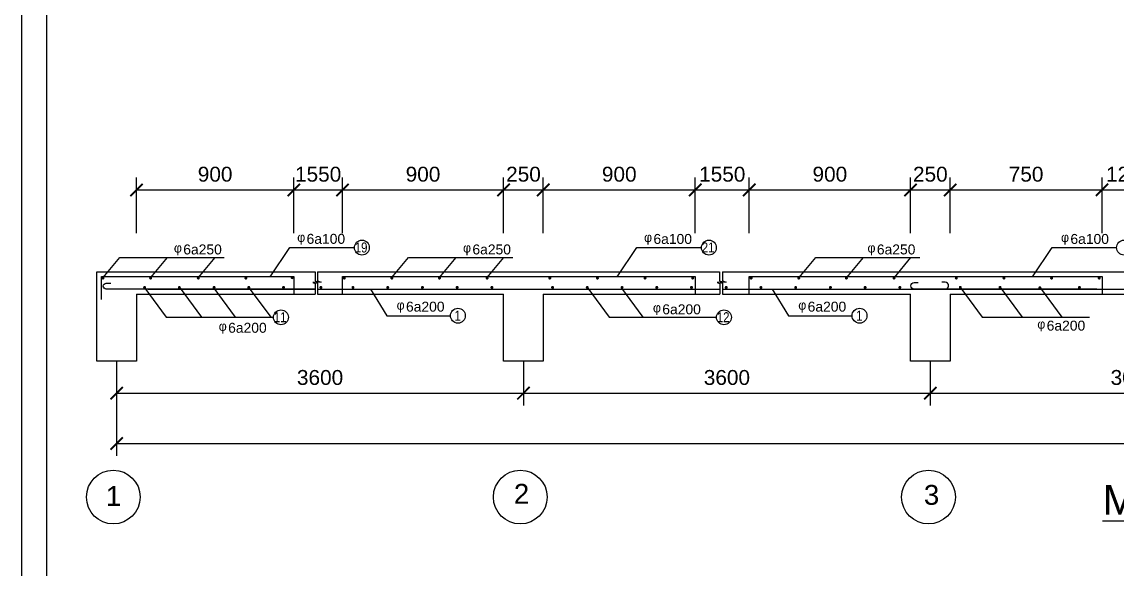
# Model space of a CAD drawing. Extents: x -103300 to -22645, y -943 to 55291.
# Drawn here: x -103300 to -81227, y 11795 to 22812 of the extents above; entities that cross this region are included whole.
import ezdxf
from ezdxf.enums import TextEntityAlignment as Align

# ---------------------------------------------------------------- set-up
doc = ezdxf.new("R2010")
doc.units = 0
doc.header["$LTSCALE"] = 40
doc.layers.get('0').update_dxf_attribs({"linetype": 'CONTINUOUS'})
doc.layers.get('DEFPOINTS').update_dxf_attribs({"linetype": 'CONTINUOUS'})
for name, color, linetype in [('BAO', 3, 'CONTINUOUS'), ('KTHUOT', 6, 'CONTINUOUS'), ('MANH', 2, 'CONTINUOUS'), ('TEXT', 7, 'CONTINUOUS'), ('THEP', 1, 'CONTINUOUS')]:
    doc.layers.add(name, color=color, linetype=linetype)
doc.styles.add('DIM-NEW', font='VHELVCN.TTF')
doc.styles.add('VNI-HELVE', font='VHELVEN.TTF')
doc.styles.add('VNI-TIMES', font='VTIMESN.TTF')
doc.dimstyles.new('D1', dxfattribs={"dimscale": 0, "dimtxt": 300, "dimasz": 250, "dimexe": 250, "dimexo": 0, "dimgap": 160, "dimtad": 1, "dimdec": 0, "dimdsep": 46, "dimtxsty": 'VNI-HELVE', "dimblk1": 'ARCHTICK', "dimblk2": 'ARCHTICK', "dimsah": 1, "dimcen": 2.5, "dimclrd": 6, "dimclre": 6, "dimclrt": 6, "dimadec": 0, "dimazin": 0, "dimtfac": 1, "dimtdec": 0, "dimtmove": 0, "dimatfit": 3, "dimldrblk": 'ARCHTICK', "dimfxl": 0, "dimtolj": 1, "dimtzin": 0, "dimarcsym": 0})

# ---------------------------------------------------------------- blocks, each defined once
blk = doc.blocks.new('_ARCHTICK')
at = {"color": 0, "linetype": 'ByBlock', "const_width": 0.15}
blk.add_lwpolyline([(-0.5, -0.5), (0.5, 0.5)], dxfattribs=at)
blk = doc.blocks.new('*D510')
at = {"layer": 'DEFPOINTS', "color": 0, "linetype": 'Continuous'}
for p in [(-101391, 15801), (-35791, 15801), (-35791, 14324)]:
    blk.add_point(p, dxfattribs=at)
at = {"layer": 'KTHUOT', "color": 6, "linetype": 'Continuous', "lineweight": -2}
for p, q in [((-101391, 15801), (-101391, 14074)), ((-35791, 15801), (-35791, 14074)), ((-101391, 14324), (-35791, 14324))]:
    blk.add_line(p, q, dxfattribs=at)
at = {"layer": 'KTHUOT', "color": 6, "linetype": 'Continuous', "lineweight": -2, "xscale": 250, "yscale": 250, "zscale": 250, "rotation": 180}
blk.add_blockref('_ARCHTICK', (-101391, 14324), dxfattribs=at)
at = {"layer": 'KTHUOT', "color": 6, "linetype": 'Continuous', "lineweight": -2, "xscale": 250, "yscale": 250, "zscale": 250}
blk.add_blockref('_ARCHTICK', (-35791, 14324), dxfattribs=at)
at = {"layer": 'KTHUOT', "color": 6, "linetype": 'Continuous', "insert": (-68591, 14638), "char_height": 300, "attachment_point": 5, "style": 'VNI-HELVE'}
blk.add_mtext('\\A1;27600', dxfattribs=at)
blk = doc.blocks.new('*D503')
at = {"layer": 'DEFPOINTS', "color": 0}
for p in [(-93191, 15981), (-84991, 15981), (-84991, 15337)]:
    blk.add_point(p, dxfattribs=at)
at = {"layer": 'KTHUOT', "color": 6, "lineweight": -2}
for p, q in [((-93191, 15981), (-93191, 15087)), ((-84991, 15981), (-84991, 15087)), ((-93191, 15337), (-84991, 15337))]:
    blk.add_line(p, q, dxfattribs=at)
at = {"layer": 'KTHUOT', "color": 6, "lineweight": -2, "xscale": 250, "yscale": 250, "zscale": 250, "rotation": 180}
blk.add_blockref('_ARCHTICK', (-93191, 15337), dxfattribs=at)
at = {"layer": 'KTHUOT', "color": 6, "lineweight": -2, "xscale": 250, "yscale": 250, "zscale": 250}
blk.add_blockref('_ARCHTICK', (-84991, 15337), dxfattribs=at)
at = {"layer": 'KTHUOT', "color": 6, "insert": (-89091, 15651), "char_height": 300, "attachment_point": 5, "style": 'VNI-HELVE'}
blk.add_mtext('\\A1;3600', dxfattribs=at)
blk = doc.blocks.new('*D502')
at = {"layer": 'DEFPOINTS', "color": 0}
for p in [(-101391, 15981), (-93191, 15981), (-93191, 15337)]:
    blk.add_point(p, dxfattribs=at)
at = {"layer": 'KTHUOT', "color": 6, "lineweight": -2}
for p, q in [((-101391, 15981), (-101391, 15087)), ((-93191, 15981), (-93191, 15087)), ((-101391, 15337), (-93191, 15337))]:
    blk.add_line(p, q, dxfattribs=at)
at = {"layer": 'KTHUOT', "color": 6, "lineweight": -2, "xscale": 250, "yscale": 250, "zscale": 250, "rotation": 180}
blk.add_blockref('_ARCHTICK', (-101391, 15337), dxfattribs=at)
at = {"layer": 'KTHUOT', "color": 6, "lineweight": -2, "xscale": 250, "yscale": 250, "zscale": 250}
blk.add_blockref('_ARCHTICK', (-93191, 15337), dxfattribs=at)
at = {"layer": 'KTHUOT', "color": 6, "insert": (-97291, 15651), "char_height": 300, "attachment_point": 5, "style": 'VNI-HELVE'}
blk.add_mtext('\\A1;3600', dxfattribs=at)
blk = doc.blocks.new('*D504')
at = {"layer": 'DEFPOINTS', "color": 0}
for p in [(-76790, 16280), (-84991, 15981), (-76790, 15337)]:
    blk.add_point(p, dxfattribs=at)
at = {"layer": 'KTHUOT', "color": 6, "lineweight": -2}
for p, q in [((-76790, 16280), (-76790, 15087)), ((-84991, 15981), (-84991, 15087)), ((-84991, 15337), (-76790, 15337))]:
    blk.add_line(p, q, dxfattribs=at)
at = {"layer": 'KTHUOT', "color": 6, "lineweight": -2, "xscale": 250, "yscale": 250, "zscale": 250, "rotation": 180}
blk.add_blockref('_ARCHTICK', (-84991, 15337), dxfattribs=at)
at = {"layer": 'KTHUOT', "color": 6, "lineweight": -2, "xscale": 250, "yscale": 250, "zscale": 250}
blk.add_blockref('_ARCHTICK', (-76790, 15337), dxfattribs=at)
at = {"layer": 'KTHUOT', "color": 6, "insert": (-80891, 15651), "char_height": 300, "attachment_point": 5, "style": 'VNI-HELVE'}
blk.add_mtext('\\A1;3000', dxfattribs=at)
blk = doc.blocks.new('*D533')
at = {"layer": 'DEFPOINTS', "color": 0, "linetype": 'Continuous'}
for p in [(-97820, 19429), (-100991, 18558), (-97820, 18558)]:
    blk.add_point(p, dxfattribs=at)
at = {"layer": 'KTHUOT', "color": 6, "linetype": 'Continuous', "lineweight": -2}
for p, q in [((-100991, 18558), (-100991, 19679)), ((-97820, 18558), (-97820, 19679)), ((-100991, 19429), (-97820, 19429))]:
    blk.add_line(p, q, dxfattribs=at)
at = {"layer": 'KTHUOT', "color": 6, "linetype": 'Continuous', "lineweight": -2, "xscale": 250, "yscale": 250, "zscale": 250, "rotation": 180}
blk.add_blockref('_ARCHTICK', (-100991, 19429), dxfattribs=at)
at = {"layer": 'KTHUOT', "color": 6, "linetype": 'Continuous', "lineweight": -2, "xscale": 250, "yscale": 250, "zscale": 250}
blk.add_blockref('_ARCHTICK', (-97820, 19429), dxfattribs=at)
at = {"layer": 'KTHUOT', "color": 6, "linetype": 'Continuous', "insert": (-99406, 19744), "char_height": 300, "attachment_point": 5, "style": 'VNI-HELVE'}
blk.add_mtext('\\A1;900', dxfattribs=at)
blk = doc.blocks.new('*D539')
at = {"layer": 'DEFPOINTS', "color": 0}
for p in [(-96840, 19429), (-97820, 18558), (-96840, 18558)]:
    blk.add_point(p, dxfattribs=at)
at = {"layer": 'KTHUOT', "color": 6, "lineweight": -2}
for p, q in [((-97820, 18558), (-97820, 19679)), ((-96840, 18558), (-96840, 19679)), ((-97820, 19429), (-96840, 19429))]:
    blk.add_line(p, q, dxfattribs=at)
at = {"layer": 'KTHUOT', "color": 6, "lineweight": -2, "xscale": 250, "yscale": 250, "zscale": 250, "rotation": 180}
blk.add_blockref('_ARCHTICK', (-97820, 19429), dxfattribs=at)
at = {"layer": 'KTHUOT', "color": 6, "lineweight": -2, "xscale": 250, "yscale": 250, "zscale": 250}
blk.add_blockref('_ARCHTICK', (-96840, 19429), dxfattribs=at)
at = {"layer": 'KTHUOT', "color": 6, "insert": (-97330, 19744), "char_height": 300, "attachment_point": 5, "style": 'VNI-HELVE'}
blk.add_mtext('\\A1;1550', dxfattribs=at)
blk = doc.blocks.new('*D540')
at = {"layer": 'DEFPOINTS', "color": 0, "linetype": 'Continuous'}
for p in [(-93591, 19429), (-96840, 18558), (-93591, 18558)]:
    blk.add_point(p, dxfattribs=at)
at = {"layer": 'KTHUOT', "color": 6, "linetype": 'Continuous', "lineweight": -2}
for p, q in [((-96840, 18558), (-96840, 19679)), ((-93591, 18558), (-93591, 19679)), ((-96840, 19429), (-93591, 19429))]:
    blk.add_line(p, q, dxfattribs=at)
at = {"layer": 'KTHUOT', "color": 6, "linetype": 'Continuous', "lineweight": -2, "xscale": 250, "yscale": 250, "zscale": 250, "rotation": 180}
blk.add_blockref('_ARCHTICK', (-96840, 19429), dxfattribs=at)
at = {"layer": 'KTHUOT', "color": 6, "linetype": 'Continuous', "lineweight": -2, "xscale": 250, "yscale": 250, "zscale": 250}
blk.add_blockref('_ARCHTICK', (-93591, 19429), dxfattribs=at)
at = {"layer": 'KTHUOT', "color": 6, "linetype": 'Continuous', "insert": (-95216, 19744), "char_height": 300, "attachment_point": 5, "style": 'VNI-HELVE'}
blk.add_mtext('\\A1;900', dxfattribs=at)
blk = doc.blocks.new('*D541')
at = {"layer": 'DEFPOINTS', "color": 0}
for p in [(-92791, 19429), (-93591, 18558), (-92791, 18558)]:
    blk.add_point(p, dxfattribs=at)
at = {"layer": 'KTHUOT', "color": 6, "lineweight": -2}
for p, q in [((-93591, 18558), (-93591, 19679)), ((-92791, 18558), (-92791, 19679)), ((-93591, 19429), (-92791, 19429))]:
    blk.add_line(p, q, dxfattribs=at)
at = {"layer": 'KTHUOT', "color": 6, "lineweight": -2, "xscale": 250, "yscale": 250, "zscale": 250, "rotation": 180}
blk.add_blockref('_ARCHTICK', (-93591, 19429), dxfattribs=at)
at = {"layer": 'KTHUOT', "color": 6, "lineweight": -2, "xscale": 250, "yscale": 250, "zscale": 250}
blk.add_blockref('_ARCHTICK', (-92791, 19429), dxfattribs=at)
at = {"layer": 'KTHUOT', "color": 6, "insert": (-93191, 19744), "char_height": 300, "attachment_point": 5, "style": 'VNI-HELVE'}
blk.add_mtext('\\A1;250', dxfattribs=at)
blk = doc.blocks.new('*D542')
at = {"layer": 'DEFPOINTS', "color": 0, "linetype": 'Continuous'}
for p in [(-89730, 19429), (-92791, 18558), (-89730, 18558)]:
    blk.add_point(p, dxfattribs=at)
at = {"layer": 'KTHUOT', "color": 6, "linetype": 'Continuous', "lineweight": -2}
for p, q in [((-92791, 18558), (-92791, 19679)), ((-89730, 18558), (-89730, 19679)), ((-92791, 19429), (-89730, 19429))]:
    blk.add_line(p, q, dxfattribs=at)
at = {"layer": 'KTHUOT', "color": 6, "linetype": 'Continuous', "lineweight": -2, "xscale": 250, "yscale": 250, "zscale": 250, "rotation": 180}
blk.add_blockref('_ARCHTICK', (-92791, 19429), dxfattribs=at)
at = {"layer": 'KTHUOT', "color": 6, "linetype": 'Continuous', "lineweight": -2, "xscale": 250, "yscale": 250, "zscale": 250}
blk.add_blockref('_ARCHTICK', (-89730, 19429), dxfattribs=at)
at = {"layer": 'KTHUOT', "color": 6, "linetype": 'Continuous', "insert": (-91261, 19744), "char_height": 300, "attachment_point": 5, "style": 'VNI-HELVE'}
blk.add_mtext('\\A1;900', dxfattribs=at)
blk = doc.blocks.new('*D543')
at = {"layer": 'DEFPOINTS', "color": 0}
for p in [(-88640, 19429), (-89730, 18558), (-88640, 18558)]:
    blk.add_point(p, dxfattribs=at)
at = {"layer": 'KTHUOT', "color": 6, "lineweight": -2}
for p, q in [((-89730, 18558), (-89730, 19679)), ((-88640, 18558), (-88640, 19679)), ((-89730, 19429), (-88640, 19429))]:
    blk.add_line(p, q, dxfattribs=at)
at = {"layer": 'KTHUOT', "color": 6, "lineweight": -2, "xscale": 250, "yscale": 250, "zscale": 250, "rotation": 180}
blk.add_blockref('_ARCHTICK', (-89730, 19429), dxfattribs=at)
at = {"layer": 'KTHUOT', "color": 6, "lineweight": -2, "xscale": 250, "yscale": 250, "zscale": 250}
blk.add_blockref('_ARCHTICK', (-88640, 19429), dxfattribs=at)
at = {"layer": 'KTHUOT', "color": 6, "insert": (-89185, 19744), "char_height": 300, "attachment_point": 5, "style": 'VNI-HELVE'}
blk.add_mtext('\\A1;1550', dxfattribs=at)
blk = doc.blocks.new('*D544')
at = {"layer": 'DEFPOINTS', "color": 0, "linetype": 'Continuous'}
for p in [(-85391, 19429), (-88640, 18558), (-85391, 18558)]:
    blk.add_point(p, dxfattribs=at)
at = {"layer": 'KTHUOT', "color": 6, "linetype": 'Continuous', "lineweight": -2}
for p, q in [((-88640, 18558), (-88640, 19679)), ((-85391, 18558), (-85391, 19679)), ((-88640, 19429), (-85391, 19429))]:
    blk.add_line(p, q, dxfattribs=at)
at = {"layer": 'KTHUOT', "color": 6, "linetype": 'Continuous', "lineweight": -2, "xscale": 250, "yscale": 250, "zscale": 250, "rotation": 180}
blk.add_blockref('_ARCHTICK', (-88640, 19429), dxfattribs=at)
at = {"layer": 'KTHUOT', "color": 6, "linetype": 'Continuous', "lineweight": -2, "xscale": 250, "yscale": 250, "zscale": 250}
blk.add_blockref('_ARCHTICK', (-85391, 19429), dxfattribs=at)
at = {"layer": 'KTHUOT', "color": 6, "linetype": 'Continuous', "insert": (-87016, 19744), "char_height": 300, "attachment_point": 5, "style": 'VNI-HELVE'}
blk.add_mtext('\\A1;900', dxfattribs=at)
blk = doc.blocks.new('*D545')
at = {"layer": 'DEFPOINTS', "color": 0}
for p in [(-84591, 19429), (-85391, 18558), (-84591, 18558)]:
    blk.add_point(p, dxfattribs=at)
at = {"layer": 'KTHUOT', "color": 6, "lineweight": -2}
for p, q in [((-85391, 18558), (-85391, 19679)), ((-84591, 18558), (-84591, 19679)), ((-85391, 19429), (-84591, 19429))]:
    blk.add_line(p, q, dxfattribs=at)
at = {"layer": 'KTHUOT', "color": 6, "lineweight": -2, "xscale": 250, "yscale": 250, "zscale": 250, "rotation": 180}
blk.add_blockref('_ARCHTICK', (-85391, 19429), dxfattribs=at)
at = {"layer": 'KTHUOT', "color": 6, "lineweight": -2, "xscale": 250, "yscale": 250, "zscale": 250}
blk.add_blockref('_ARCHTICK', (-84591, 19429), dxfattribs=at)
at = {"layer": 'KTHUOT', "color": 6, "insert": (-84991, 19744), "char_height": 300, "attachment_point": 5, "style": 'VNI-HELVE'}
blk.add_mtext('\\A1;250', dxfattribs=at)
blk = doc.blocks.new('*D546')
at = {"layer": 'DEFPOINTS', "color": 0, "linetype": 'Continuous'}
for p in [(-81530, 19429), (-84591, 18558), (-81530, 18558)]:
    blk.add_point(p, dxfattribs=at)
at = {"layer": 'KTHUOT', "color": 6, "linetype": 'Continuous', "lineweight": -2}
for p, q in [((-84591, 18558), (-84591, 19679)), ((-81530, 18558), (-81530, 19679)), ((-84591, 19429), (-81530, 19429))]:
    blk.add_line(p, q, dxfattribs=at)
at = {"layer": 'KTHUOT', "color": 6, "linetype": 'Continuous', "lineweight": -2, "xscale": 250, "yscale": 250, "zscale": 250, "rotation": 180}
blk.add_blockref('_ARCHTICK', (-84591, 19429), dxfattribs=at)
at = {"layer": 'KTHUOT', "color": 6, "linetype": 'Continuous', "lineweight": -2, "xscale": 250, "yscale": 250, "zscale": 250}
blk.add_blockref('_ARCHTICK', (-81530, 19429), dxfattribs=at)
at = {"layer": 'KTHUOT', "color": 6, "linetype": 'Continuous', "insert": (-83061, 19744), "char_height": 300, "attachment_point": 5, "style": 'VNI-HELVE'}
blk.add_mtext('\\A1;750', dxfattribs=at)
blk = doc.blocks.new('*D547')
at = {"layer": 'DEFPOINTS', "color": 0}
for p in [(-80438, 19429), (-81530, 18558), (-80438, 18558)]:
    blk.add_point(p, dxfattribs=at)
at = {"layer": 'KTHUOT', "color": 6, "lineweight": -2}
for p, q in [((-81530, 18558), (-81530, 19679)), ((-80438, 18558), (-80438, 19679)), ((-81530, 19429), (-80438, 19429))]:
    blk.add_line(p, q, dxfattribs=at)
at = {"layer": 'KTHUOT', "color": 6, "lineweight": -2, "xscale": 250, "yscale": 250, "zscale": 250, "rotation": 180}
blk.add_blockref('_ARCHTICK', (-81530, 19429), dxfattribs=at)
at = {"layer": 'KTHUOT', "color": 6, "lineweight": -2, "xscale": 250, "yscale": 250, "zscale": 250}
blk.add_blockref('_ARCHTICK', (-80438, 19429), dxfattribs=at)
at = {"layer": 'KTHUOT', "color": 6, "insert": (-80984, 19744), "char_height": 300, "attachment_point": 5, "style": 'VNI-HELVE'}
blk.add_mtext('\\A1;1275', dxfattribs=at)

msp = doc.modelspace()

# ---------------------------------------------------------------- linework, layer by layer
at = {"layer": 'BAO', "linetype": 'Continuous'}
for p, q in [((-101791.3, 17781.4), (-97391.8, 17781.4)), ((-101791.3, 15981.3), (-101791.3, 17781.4)), ((-97343.4, 17781.4), (-89238.7, 17781.4)), ((-89182.4, 17781.4), (-80997.7, 17781.4)), ((-100991.3, 17331.4), (-97389.5, 17331.4)), ((-100991.3, 17331.4), (-100991.3, 15981.3)), ((-97343.4, 17331.4), (-93591.3, 17331.4)), ((-93591.3, 15981.3), (-93591.3, 17331.4)), ((-92791.3, 17331.4), (-89236.4, 17331.4)), ((-92791.3, 17331.4), (-92791.3, 15981.3)), ((-89182.4, 17331.4), (-85391.3, 17331.4)), ((-85391.3, 15981.3), (-85391.3, 17331.4)), ((-84591.3, 17331.4), (-80995.4, 17331.4)), ((-84591.3, 17331.4), (-84591.3, 15981.3)), ((-100991.3, 15981.3), (-101791.3, 15981.3)), ((-92791.3, 15981.3), (-93591.3, 15981.3)), ((-84591.3, 15981.3), (-85391.3, 15981.3))]:
    msp.add_line(p, q, dxfattribs=at)
at = {"layer": 'BAO', "color": 3, "linetype": 'Continuous'}
for points in [[(-22645, -943.4), (-103300.5, -943.4), (-103300.5, 55290.9), (-22645, 55290.9)], [(-23145, -443.4), (-102800.5, -443.4), (-102800.5, 54790.9), (-23145, 54790.9)]]:
    msp.add_lwpolyline(points, close=True, dxfattribs=at)
at = {"layer": 'BAO', "linetype": 'Continuous'}
for points in [[(-97391.8, 17781.4), (-97391.8, 17595.7), (-97346.1, 17577.5), (-97439.8, 17566.1), (-97389.5, 17545.5), (-97389.5, 17331.4)], [(-97343.4, 17781.4), (-97343.4, 17596.5), (-97268.3, 17570.2), (-97384.7, 17562.7), (-97343.4, 17551.4), (-97343.4, 17331.4)], [(-89238.7, 17781.4), (-89238.7, 17595.7), (-89193, 17577.5), (-89286.7, 17566.1), (-89236.4, 17545.5), (-89236.4, 17331.4)], [(-89182.4, 17781.4), (-89182.4, 17596.5), (-89107.2, 17570.2), (-89223.7, 17562.7), (-89182.4, 17551.4), (-89182.4, 17331.4)]]:
    msp.add_lwpolyline(points, dxfattribs=at)
at = {"layer": 'BAO', "color": 3, "linetype": 'Continuous'}
for centre in [(-101458.3, 13245.8), (-93255.7, 13245.8), (-85027.6, 13245.8)]:
    msp.add_circle(centre, 541.1, dxfattribs=at)
at = {"layer": 'KTHUOT', "color": 6, "linetype": 'Continuous'}
for centre in [(-96448, 18268.1), (-89454.2, 18268.1), (-81085.7, 18268.1), (-98080, 16864.2), (-94513.7, 16896.3), (-89150.8, 16864.2), (-86418.3, 16896.3)]:
    msp.add_circle(centre, 150, dxfattribs=at)
at = {"layer": 'MANH', "color": 2, "linetype": 'Continuous'}
for p, q in [((-98293.6, 17682.1), (-97899.5, 18268.1)), ((-97899.5, 18268.1), (-96598, 18268.1)), ((-91299.8, 17682.1), (-90905.7, 18268.1)), ((-90905.7, 18268.1), (-89604.2, 18268.1)), ((-82931.4, 17682.1), (-82537.2, 18268.1)), ((-82537.2, 18268.1), (-81235.7, 18268.1)), ((-101662, 17664), (-101327, 18068.4)), ((-101327, 18068.4), (-99226.2, 18068.4)), ((-100698.8, 17664), (-100363.8, 18068.4)), ((-99742.7, 17664), (-99407.7, 18068.4)), ((-95844.3, 17664), (-95509.3, 18068.4)), ((-95509.3, 18068.4), (-93408.5, 18068.4)), ((-94881.1, 17664), (-94546.1, 18068.4)), ((-93925, 17664), (-93590, 18068.4)), ((-87635.2, 17664), (-87300.2, 18068.4)), ((-87300.2, 18068.4), (-85199.5, 18068.4)), ((-86672.1, 17664), (-86337.1, 18068.4)), ((-85715.9, 17664), (-85380.9, 18068.4)), ((-100823.9, 17450.3), (-100393.1, 16864.2)), ((-100109.3, 17450.3), (-99678.5, 16864.2)), ((-99431.2, 17450.3), (-99000.4, 16864.2)), ((-98716.6, 17450.3), (-98285.8, 16864.2)), ((-91894.6, 17450.3), (-91463.8, 16864.2)), ((-91216.2, 17450.3), (-90785.4, 16864.2)), ((-84376.7, 17450.3), (-83945.9, 16864.2)), ((-83570.1, 17450.3), (-83139.3, 16864.2)), ((-82772.7, 17450.3), (-82341.9, 16864.2)), ((-96277, 17433.6), (-95945.4, 16896.3)), ((-88181.6, 17433.6), (-87850, 16896.3)), ((-100393.1, 16864.2), (-98230, 16864.2)), ((-95945.4, 16896.3), (-94663.7, 16896.3)), ((-91463.8, 16864.2), (-89300.8, 16864.2)), ((-87850, 16896.3), (-86568.3, 16896.3)), ((-83945.9, 16864.2), (-81782.9, 16864.2))]:
    msp.add_line(p, q, dxfattribs=at)
at = {"layer": 'THEP'}
for points in [[(-101697.1, 17222.2), (-101697.1, 17684.2), (-97820.3, 17684.2), (-97820.3, 17331.4)], [(-96839.9, 17331.4), (-96839.9, 17687.9), (-89730.1, 17687.9), (-89730.1, 17331.4)], [(-88639.9, 17331.4), (-88639.9, 17687.9), (-81530.1, 17687.9), (-81530.1, 17331.4)], [(-100762.6, 17433.7), (-97389.5, 17433.7)], [(-97343.4, 17433.7), (-89236.4, 17433.7)], [(-89182.4, 17433.7), (-80995.4, 17433.7)]]:
    msp.add_lwpolyline(points, dxfattribs=at)
at = {"layer": 'THEP', "color": 1, "linetype": 'Continuous', "const_width": 30}
for points in [[(-101681, 17654.5, 1), (-101651, 17654.5, 1)], [(-100721, 17654.5, 1), (-100691, 17654.5, 1)], [(-99761, 17654.5, 1), (-99731, 17654.5, 1)], [(-98801, 17654.5, 1), (-98771, 17654.5, 1)], [(-97867.9, 17662.2, 1), (-97837.9, 17662.2, 1)], [(-96819, 17654.5, 1), (-96789, 17654.5, 1)], [(-95859, 17654.5, 1), (-95829, 17654.5, 1)], [(-94899, 17654.5, 1), (-94869, 17654.5, 1)], [(-93939, 17654.5, 1), (-93909, 17654.5, 1)], [(-92675.3, 17654.5, 1), (-92645.3, 17654.5, 1)], [(-91715.3, 17654.5, 1), (-91685.3, 17654.5, 1)], [(-90755.3, 17654.5, 1), (-90725.3, 17654.5, 1)], [(-89795.3, 17654.5, 1), (-89765.3, 17654.5, 1)], [(-88617.3, 17654.5, 1), (-88587.3, 17654.5, 1)], [(-87657.3, 17654.5, 1), (-87627.3, 17654.5, 1)], [(-86697.3, 17654.5, 1), (-86667.3, 17654.5, 1)], [(-85737.3, 17654.5, 1), (-85707.3, 17654.5, 1)], [(-84482.2, 17654.5, 1), (-84452.2, 17654.5, 1)], [(-83522.2, 17654.5, 1), (-83492.2, 17654.5, 1)], [(-82562.2, 17654.5, 1), (-82532.2, 17654.5, 1)], [(-81602.2, 17654.5, 1), (-81572.2, 17654.5, 1)], [(-100842.4, 17465.8, 1), (-100812.4, 17465.8, 1)], [(-100142.4, 17465.8, 1), (-100112.4, 17465.8, 1)], [(-99442.4, 17465.8, 1), (-99412.4, 17465.8, 1)], [(-98742.4, 17465.8, 1), (-98712.4, 17465.8, 1)], [(-98042.4, 17465.8, 1), (-98012.4, 17465.8, 1)], [(-97288.6, 17465.8, 1), (-97258.6, 17465.8, 1)], [(-96642.4, 17465.8, 1), (-96612.4, 17465.8, 1)], [(-95942.4, 17465.8, 1), (-95912.4, 17465.8, 1)], [(-95242.4, 17465.8, 1), (-95212.4, 17465.8, 1)], [(-94542.4, 17465.8, 1), (-94512.4, 17465.8, 1)], [(-93842.4, 17465.8, 1), (-93812.4, 17465.8, 1)], [(-92620, 17465.8, 1), (-92590, 17465.8, 1)], [(-91920, 17465.8, 1), (-91890, 17465.8, 1)], [(-91220, 17465.8, 1), (-91190, 17465.8, 1)], [(-90520, 17465.8, 1), (-90490, 17465.8, 1)], [(-89820, 17465.8, 1), (-89790, 17465.8, 1)], [(-89120, 17465.8, 1), (-89090, 17465.8, 1)], [(-88420, 17465.8, 1), (-88390, 17465.8, 1)], [(-87720, 17465.8, 1), (-87690, 17465.8, 1)], [(-87020, 17465.8, 1), (-86990, 17465.8, 1)], [(-86320, 17465.8, 1), (-86290, 17465.8, 1)], [(-85620, 17465.8, 1), (-85590, 17465.8, 1)], [(-84401.5, 17466.6, 1), (-84371.5, 17466.6, 1)], [(-83601.5, 17466.6, 1), (-83571.5, 17466.6, 1)], [(-82797.5, 17460.4, 1), (-82767.5, 17460.4, 1)], [(-82001.5, 17466.6, 1), (-81971.5, 17466.6, 1)]]:
    msp.add_lwpolyline(points, format="xyb", close=True, dxfattribs=at)
at = {"layer": 'THEP', "const_width": 20}
for points in [[(-101676, 17654.5, 1), (-101656, 17654.5, 1)], [(-100716, 17654.5, 1), (-100696, 17654.5, 1)], [(-99756, 17654.5, 1), (-99736, 17654.5, 1)], [(-98796, 17654.5, 1), (-98776, 17654.5, 1)], [(-97862.9, 17662.2, 1), (-97842.9, 17662.2, 1)], [(-96814, 17654.5, 1), (-96794, 17654.5, 1)], [(-95854, 17654.5, 1), (-95834, 17654.5, 1)], [(-94894, 17654.5, 1), (-94874, 17654.5, 1)], [(-93934, 17654.5, 1), (-93914, 17654.5, 1)], [(-92670.3, 17654.5, 1), (-92650.3, 17654.5, 1)], [(-91710.3, 17654.5, 1), (-91690.3, 17654.5, 1)], [(-90750.3, 17654.5, 1), (-90730.3, 17654.5, 1)], [(-89790.3, 17654.5, 1), (-89770.3, 17654.5, 1)], [(-88612.3, 17654.5, 1), (-88592.3, 17654.5, 1)], [(-87652.3, 17654.5, 1), (-87632.3, 17654.5, 1)], [(-86692.3, 17654.5, 1), (-86672.3, 17654.5, 1)], [(-85732.3, 17654.5, 1), (-85712.3, 17654.5, 1)], [(-84477.2, 17654.5, 1), (-84457.2, 17654.5, 1)], [(-83517.2, 17654.5, 1), (-83497.2, 17654.5, 1)], [(-82557.2, 17654.5, 1), (-82537.2, 17654.5, 1)], [(-81597.2, 17654.5, 1), (-81577.2, 17654.5, 1)], [(-100837.4, 17465.8, 1), (-100817.4, 17465.8, 1)], [(-100137.4, 17465.8, 1), (-100117.4, 17465.8, 1)], [(-99437.4, 17465.8, 1), (-99417.4, 17465.8, 1)], [(-98737.4, 17465.8, 1), (-98717.4, 17465.8, 1)], [(-98037.4, 17465.8, 1), (-98017.4, 17465.8, 1)], [(-97283.6, 17450, 1), (-97263.6, 17450, 1)], [(-96637.4, 17465.8, 1), (-96617.4, 17465.8, 1)], [(-95937.4, 17465.8, 1), (-95917.4, 17465.8, 1)], [(-95237.4, 17465.8, 1), (-95217.4, 17465.8, 1)], [(-94537.4, 17465.8, 1), (-94517.4, 17465.8, 1)], [(-93837.4, 17465.8, 1), (-93817.4, 17465.8, 1)], [(-92615, 17465.8, 1), (-92595, 17465.8, 1)], [(-91915, 17465.8, 1), (-91895, 17465.8, 1)], [(-91215, 17465.8, 1), (-91195, 17465.8, 1)], [(-90515, 17465.8, 1), (-90495, 17465.8, 1)], [(-89815, 17465.8, 1), (-89795, 17465.8, 1)], [(-89115, 17450, 1), (-89095, 17450, 1)], [(-88415, 17465.8, 1), (-88395, 17465.8, 1)], [(-87715, 17465.8, 1), (-87695, 17465.8, 1)], [(-87015, 17465.8, 1), (-86995, 17465.8, 1)], [(-86315, 17465.8, 1), (-86295, 17465.8, 1)], [(-85615, 17465.8, 1), (-85595, 17465.8, 1)], [(-84396.5, 17466.6, 1), (-84376.5, 17466.6, 1)], [(-83596.5, 17466.6, 1), (-83576.5, 17466.6, 1)], [(-82796.5, 17450, 1), (-82776.5, 17450, 1)], [(-81996.5, 17450, 1), (-81976.5, 17450, 1)]]:
    msp.add_lwpolyline(points, format="xyb", close=True, dxfattribs=at)
at = {"layer": 'THEP', "color": 1, "linetype": 'Continuous'}
for points in [[(-97389.5, 17433.7), (-101601, 17433.7, -1), (-101601, 17551.7), (-101506.1, 17551.7)], [(-88567, 17433.7), (-84690, 17433.7, 1), (-84690, 17569.3), (-84757, 17569.3)], [(-81632.3, 17433.7), (-85318.7, 17433.7, -1), (-85318.7, 17562.6), (-85237, 17562.6)]]:
    msp.add_lwpolyline(points, format="xyb", dxfattribs=at)

# ---------------------------------------------------------------- texts
at = {"layer": 'TEXT'}
for s, height, style, p in [('19', 200, 'DIM-NEW', (-96591.1, 18170)), ('21', 200, 'DIM-NEW', (-89597.3, 18170)), ('1', 200, 'DIM-NEW', (-94582, 16798.2)), ('1', 200, 'DIM-NEW', (-86486.6, 16798.2)), ('11', 200, 'DIM-NEW', (-98223.2, 16766.1)), ('12', 200, 'DIM-NEW', (-89293.9, 16766.1)), ('2', 400, 'VNI-HELVE', (-93385.9, 13110.8)), ('3', 400, 'VNI-HELVE', (-85121.5, 13089.4))]:
    msp.add_text(s, height=height, dxfattribs=dict(at, style=style)).set_placement(p)
at = {"layer": 'TEXT', "style": 'VNI-HELVE'}
msp.add_text('1', height=400, dxfattribs=at).set_placement((-101454.1, 13066.7), align=Align.CENTER)
at = {"layer": 'TEXT', "attachment_point": 1}
for s, insert, char_height, width, style in [('6a100', (-97562.7, 18544.4), 200, 798.079, 'VNI-HELVE'), ('6a100', (-90571.8, 18542.4), 200, 798.079, 'VNI-HELVE'), ('6a100', (-82167.4, 18542.4), 200, 798.079, 'VNI-HELVE'), ('6a250', (-100048, 18330.9), 200, 798.079, 'VNI-HELVE'), ('{\\fSymbol|b0|i0|c2|p16;f}', (-97752.5, 18570.4), 187.5, 1273.426, 'VNI-HELVE'), ('6a250', (-94220.3, 18330.9), 200, 798.079, 'VNI-HELVE'), ('{\\fSymbol|b0|i0|c2|p16;f}', (-90761.5, 18568.4), 187.5, 1273.426, 'VNI-HELVE'), ('6a250', (-86068.7, 18330.9), 200, 798.079, 'VNI-HELVE'), ('{\\fSymbol|b0|i0|c2|p16;f}', (-82357.1, 18568.4), 187.5, 1273.426, 'VNI-HELVE'), ('{\\fSymbol|b0|i0|c2|p16;f}', (-100237.7, 18356.9), 187.5, 1273.426, 'VNI-HELVE'), ('{\\fSymbol|b0|i0|c2|p16;f}', (-94410.1, 18356.9), 187.5, 1273.426, 'VNI-HELVE'), ('{\\fSymbol|b0|i0|c2|p16;f}', (-86258.4, 18356.9), 187.5, 1273.426, 'VNI-HELVE'), ('{\\fSymbol|b0|i0|c2|p16;f}', (-95748.6, 17205.2), 187.5, 1273.426, 'VNI-HELVE'), ('6a200', (-95558.8, 17179.1), 200, 798.079, 'VNI-HELVE'), ('{\\fSymbol|b0|i0|c2|p16;f}', (-90582.7, 17151.6), 187.5, 1273.426, 'VNI-HELVE'), ('6a200', (-90392.9, 17125.6), 200, 798.079, 'VNI-HELVE'), ('{\\fSymbol|b0|i0|c2|p16;f}', (-87653.2, 17205.2), 187.5, 1273.426, 'VNI-HELVE'), ('6a200', (-87463.4, 17179.1), 200, 798.079, 'VNI-HELVE'), ('{\\fSymbol|b0|i0|c2|p16;f}', (-82835.4, 16822.9), 187.5, 1273.426, 'VNI-HELVE'), ('6a200', (-82645.7, 16796.8), 200, 798.079, 'VNI-HELVE'), ('{\\fSymbol|b0|i0|c2|p16;f}', (-99333.3, 16779.8), 187.5, 1273.426, 'VNI-HELVE'), ('6a200', (-99143.6, 16753.7), 200, 798.079, 'VNI-HELVE'), ('\\fVNI-Helve|b0|i0|c0|p2;\\LMAËT CAÉT A-A   TL : 1/25', (-81520.8, 13488.8), 600, 21115.752, 'VNI-TIMES')]:
    msp.add_mtext(s, dxfattribs=dict(at, insert=insert, char_height=char_height, width=width, style=style))

# ---------------------------------------------------------------- dimensions: what is measured, and where the dimension line sits
at = {"layer": 'KTHUOT', "color": 6, "linetype": 'Continuous'}
for base, p1, p2, text, override, picture, middle in [((-97820.3, 19429.4), (-100991.3, 18557.7), (-97820.3, 18557.7), '900', {"dimscale": 1}, '*D533', (-99405.8, 19743.5)), ((-93591.3, 19429.4), (-96839.9, 18557.7), (-93591.3, 18557.7), '900', {"dimscale": 1, "dimtmove": 1}, '*D540', (-95215.6, 19743.5)), ((-89730.1, 19429.4), (-92791.3, 18557.7), (-89730.1, 18557.7), '900', {"dimscale": 1, "dimtmove": 1}, '*D542', (-91260.7, 19743.5)), ((-85391.3, 19429.4), (-88639.9, 18557.7), (-85391.3, 18557.7), '900', {"dimscale": 1, "dimtmove": 1}, '*D544', (-87015.6, 19743.5)), ((-81530.1, 19429.4), (-84591.3, 18557.7), (-81530.1, 18557.7), '750', {"dimscale": 1, "dimtmove": 1}, '*D546', (-83060.7, 19743.5)), ((-35791.3, 14323.8), (-101391.3, 15801.3), (-35791.3, 15801.3), '27600', {"dimscale": 1}, '*D510', (-68591.3, 14638))]:
    dim = msp.add_linear_dim(base=base, p1=p1, p2=p2, text=text, dimstyle='D1', override=override, dxfattribs=at)
    dim.commit()
    dim.dimension.update_dxf_attribs({"geometry": picture, "text_midpoint": middle})
at = {"layer": 'KTHUOT'}
for base, p1, p2, text, picture, middle in [((-96839.9, 19429.4), (-97820.3, 18557.7), (-96839.9, 18557.7), '1550', '*D539', (-97330.1, 19429.4)), ((-92791.3, 19429.4), (-93591.3, 18557.7), (-92791.3, 18557.7), '250', '*D541', (-93191.3, 19429.4)), ((-88639.9, 19429.4), (-89730.1, 18557.7), (-88639.9, 18557.7), '1550', '*D543', (-89185, 19429.4)), ((-84591.3, 19429.4), (-85391.3, 18557.7), (-84591.3, 18557.7), '250', '*D545', (-84991.3, 19429.4)), ((-80438.3, 19429.4), (-81530.1, 18557.7), (-80438.3, 18557.7), '1275', '*D547', (-80984.2, 19429.4))]:
    dim = msp.add_linear_dim(base=base, p1=p1, p2=p2, text=text, dimstyle='D1', override={"dimscale": 1}, dxfattribs=at)
    dim.commit()
    dim.dimension.update_dxf_attribs({"geometry": picture, "text_midpoint": middle, "dimtype": 160})
for base, p1, p2, text, picture, middle in [((-76789.8, 15336.8), (-84991.3, 15981.3), (-76789.8, 16280.5), '3000', '*D504', (-80890.5, 15651)), ((-93191.3, 15336.8), (-101391.3, 15981.3), (-93191.3, 15981.3), '3600', '*D502', (-97291.3, 15651)), ((-84991.3, 15336.8), (-93191.3, 15981.3), (-84991.3, 15981.3), '3600', '*D503', (-89091.3, 15651))]:
    dim = msp.add_linear_dim(base=base, p1=p1, p2=p2, text=text, dimstyle='D1', override={"dimscale": 1}, dxfattribs=at)
    dim.commit()
    dim.dimension.update_dxf_attribs({"geometry": picture, "text_midpoint": middle})

doc.saveas('drawing.dxf')
